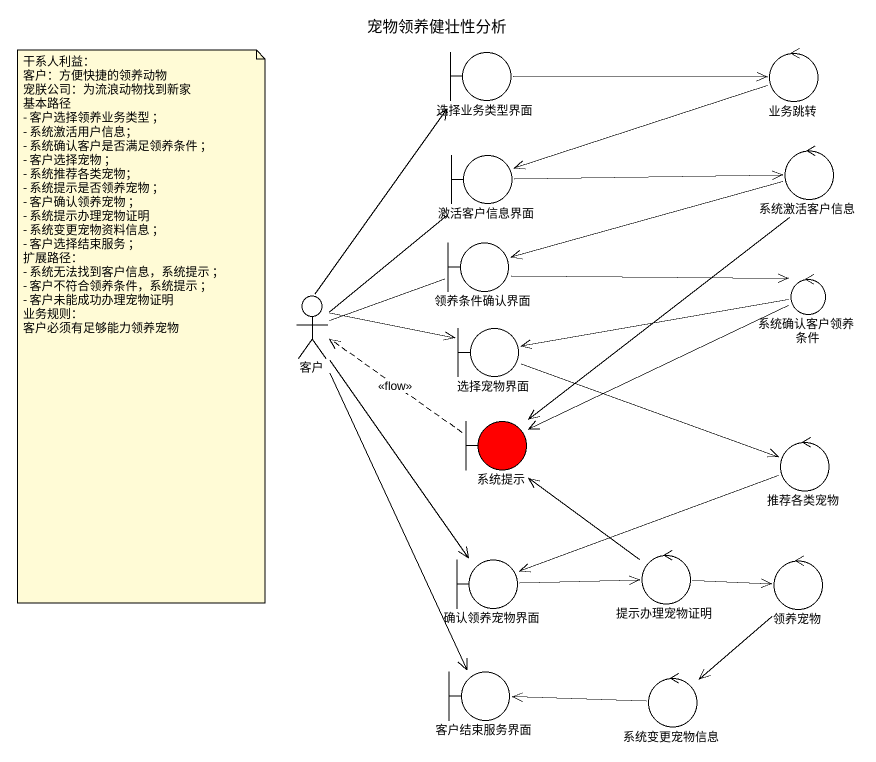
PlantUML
@startuml
title 宠物领养健壮性分析
boundary 选择业务类型界面
control 业务跳转
boundary 激活客户信息界面
control 系统激活客户信息
boundary 领养条件确认界面
actor 客户
control 系统确认客户领养条件
boundary 选择宠物界面
boundary 系统提示 #FF0000
control 推荐各类宠物
boundary 确认领养宠物界面
control 提示办理宠物证明
control 领养宠物
boundary 客户结束服务界面
control 系统变更宠物信息
选择业务类型界面 -right-> 业务跳转
业务跳转 -left-> 激活客户信息界面
激活客户信息界面 -right-> 系统激活客户信息
系统激活客户信息 -left-> 领养条件确认界面
系统激活客户信息 --> 系统提示
领养条件确认界面 -right-> 系统确认客户领养条件
客户 -up-> 选择业务类型界面
客户 -up- 激活客户信息界面
客户 -right- 领养条件确认界面
客户 -right-> 选择宠物界面
客户 --> 确认领养宠物界面
客户 --> 客户结束服务界面
系统确认客户领养条件 -left-> 选择宠物界面
系统确认客户领养条件 -left-> 系统提示
选择宠物界面 -right-> 推荐各类宠物
系统提示 .left.> 客户 : <<flow>>
推荐各类宠物 -left-> 确认领养宠物界面
确认领养宠物界面 -right-> 提示办理宠物证明
提示办理宠物证明 -up-> 系统提示
提示办理宠物证明 -right-> 领养宠物
领养宠物 --> 系统变更宠物信息
系统变更宠物信息 -left-> 客户结束服务界面
note as N1
  干系人利益：
  客户：方便快捷的领养动物
  宠朕公司：为流浪动物找到新家
  基本路径
  - 客户选择领养业务类型 ；
  - 系统激活用户信息；
  - 系统确认客户是否满足领养条件 ；
  - 客户选择宠物 ；
  - 系统推荐各类宠物；
  - 系统提示是否领养宠物 ；
  - 客户确认领养宠物 ；
  - 系统提示办理宠物证明
  - 系统变更宠物资料信息 ；
  - 客户选择结束服务 ；
  扩展路径：
  - 系统无法找到客户信息，系统提示 ；
  - 客户不符合领养条件，系统提示 ；
  - 客户未能成功办理宠物证明
  业务规则：
  客户必须有足够能力领养宠物
end note
@enduml
